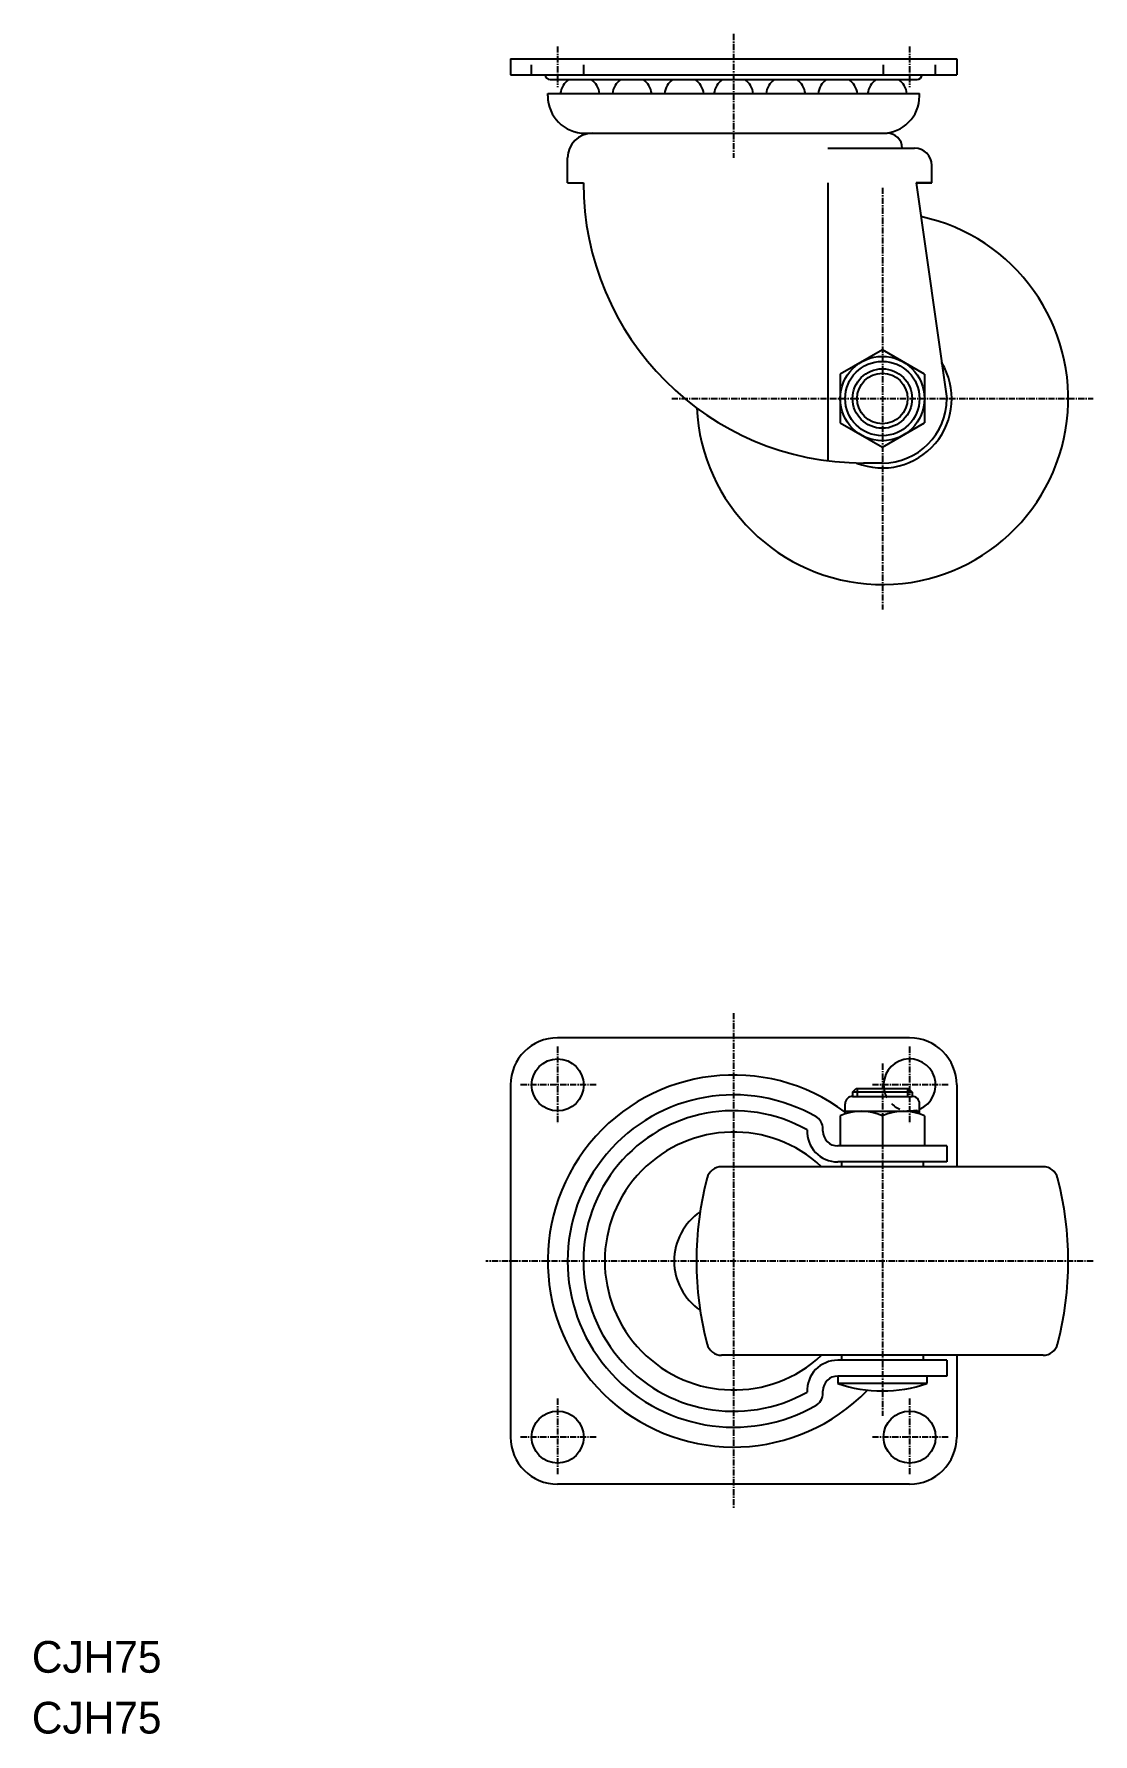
# Model space of a CAD drawing. Extents: x 0 to 214, y 0 to 343.
import ezdxf

# ---------------------------------------------------------------- set-up
doc = ezdxf.new("R2010")
doc.units = 0
doc.linetypes.add('CENTER', pattern=[2, 1.25, -0.25, 0.25, -0.25])
doc.linetypes.add('DASHED', pattern=[3.5, 2, -1.5])
doc.layers.get('0').update_dxf_attribs({"linetype": 'CONTINUOUS'})
doc.layers.add('CENTER', color=1, linetype='CENTER')

msp = doc.modelspace()

# ---------------------------------------------------------------- linework, layer by layer
at = {"color": 7, "linetype": 'CONTINUOUS'}
for p, q in [((96.58, 337.66), (186.58, 337.66)), ((96.58, 337.66), (96.58, 334.46)), ((119.08, 337.66), (119.08, 337.66)), ((141.58, 337.66), (141.58, 337.66)), ((186.58, 337.66), (186.58, 334.46)), ((96.58, 334.46), (186.58, 334.46)), ((103.58, 334.46), (103.58, 334.46)), ((104.58, 333.46), (178.58, 333.46)), ((179.58, 334.46), (179.58, 334.46)), ((104.08, 330.66), (179.08, 330.66)), ((104.08, 330.16), (104.08, 330.66)), ((179.08, 330.16), (179.08, 330.66)), ((111.58, 322.66), (172.58, 322.66)), ((160.58, 319.66), (178.08, 319.66)), ((108.08, 312.66), (108.08, 317.66)), ((181.58, 312.66), (181.58, 316.16)), ((108.08, 312.66), (111.28, 312.66)), ((160.58, 312.66), (160.58, 256.62)), ((178.38, 312.66), (184.58, 269.16)), ((178.38, 312.66), (181.58, 312.66)), ((181.58, 312.66), (178.38, 312.66)), ((171.58, 278.97), (163.08, 274.07)), ((180.08, 274.07), (171.58, 278.97)), ((163.08, 274.07), (163.08, 264.25)), ((180.08, 274.07), (180.08, 264.25)), ((163.08, 264.25), (171.58, 259.34)), ((171.58, 259.34), (180.08, 264.25)), ((171.58, 256.16), (167.78, 256.16))]:
    msp.add_line(p, q, dxfattribs=at)
at = {"color": 3, "linetype": 'DASHED'}
for p, q in [((100.83, 334.46), (100.83, 337.66)), ((111.33, 334.46), (111.33, 337.66)), ((171.83, 334.46), (171.83, 337.66)), ((182.33, 334.46), (182.33, 337.66))]:
    msp.add_line(p, q, dxfattribs=at)
for p, q in [((177.08, 140.27), (106.08, 140.27)), ((96.58, 130.77), (96.58, 59.77)), ((186.58, 130.77), (186.58, 114.27)), ((164.08, 124.93), (164.08, 126.97)), ((165.58, 129.32), (166.33, 130.07)), ((177.58, 129.32), (165.58, 129.32)), ((165.58, 129.32), (165.58, 128.47)), ((165.58, 128.47), (177.58, 128.47)), ((166.33, 130.07), (176.83, 130.07)), ((176.83, 130.07), (177.58, 129.32)), ((177.58, 129.32), (177.58, 128.47)), ((179.08, 124.93), (179.08, 126.97)), ((163.08, 124.52), (163.08, 118.47)), ((164.08, 125.47), (179.08, 125.47)), ((171.58, 124.52), (171.58, 118.47)), ((180.08, 124.52), (180.08, 118.47)), ((184.58, 118.47), (162.58, 118.47)), ((184.58, 118.47), (184.58, 115.27)), ((204.02, 114.27), (139.14, 114.27)), ((184.58, 115.27), (162.58, 115.27)), ((163.33, 115.27), (163.33, 114.27)), ((179.83, 115.27), (179.83, 114.27)), ((204.02, 76.27), (139.14, 76.27)), ((163.33, 76.27), (163.33, 75.27)), ((179.83, 76.27), (179.83, 75.27)), ((186.58, 76.27), (186.58, 59.77)), ((184.58, 75.27), (162.58, 75.27)), ((184.58, 72.07), (162.58, 72.07)), ((162.58, 72.07), (162.58, 70.57)), ((180.58, 72.07), (180.58, 70.57)), ((184.58, 75.27), (184.58, 72.07)), ((180.58, 70.57), (162.58, 70.57)), ((177.08, 50.27), (106.08, 50.27))]:
    msp.add_line(p, q)
at = {"color": 3}
for p, q in [((166.48, 130.07), (166.48, 128.47)), ((176.68, 130.07), (176.68, 128.47))]:
    msp.add_line(p, q, dxfattribs=at)
at = {"color": 7, "linetype": 'CONTINUOUS'}
for radius in [8.5, 7.5, 6]:
    msp.add_circle((171.58, 269.16), radius, dxfattribs=at)
at = {"color": 3, "linetype": 'CONTINUOUS'}
msp.add_circle((171.58, 269.16), 5.1, dxfattribs=at)
for centre in [(106.08, 130.77), (106.08, 59.77), (177.08, 59.77)]:
    msp.add_circle(centre, 5.25)
at = {"color": 7, "linetype": 'CONTINUOUS'}
for centre, radius, start, end in [((104.58, 334.46), 1, 180, 270), ((110.58, 330.16), 4, 124.4115, 172.8192), ((110.58, 330.16), 4, 7.1808, 55.5885), ((121.08, 330.16), 4, 124.4115, 172.8192), ((121.08, 330.16), 4, 7.1808, 55.5885), ((131.58, 330.16), 4, 124.4115, 172.8192), ((131.58, 330.16), 4, 7.1808, 55.5885), ((141.58, 330.16), 4, 124.4115, 172.8192), ((141.58, 330.16), 4, 7.1808, 55.5885), ((152.08, 330.16), 4, 124.4115, 172.8192), ((152.08, 330.16), 4, 7.1808, 55.5885), ((162.58, 330.16), 4, 124.4115, 172.8192), ((162.58, 330.16), 4, 7.1808, 55.5885), ((172.58, 330.16), 4, 124.4115, 172.8192), ((172.58, 330.16), 4, 7.1808, 55.5885), ((178.58, 334.46), 1, 270, 0), ((111.58, 330.16), 7.5, 180, 270), ((171.58, 330.16), 7.5, 270, 0), ((113.08, 317.66), 5, 90, 180), ((172.58, 319.66), 3, 0, 90), ((178.08, 316.16), 3.5, 0, 90), ((167.78, 312.66), 56.5, 180, 270), ((171.58, 269.16), 37.5, 182.8805, 78.0398), ((171.58, 269.16), 14, 248.2132, 31.2905), ((171.58, 269.16), 13, 270, 0)]:
    msp.add_arc(centre, radius, start, end, dxfattribs=at)
for centre, radius, start, end in [((106.08, 130.77), 9.5, 90, 180), ((177.08, 130.77), 9.5, 0, 90), ((177.08, 130.77), 5.25, 292.3927, 187.6623), ((141.58, 95.27), 37.5, 53.1301, 316.0289), ((141.58, 95.27), 33.5, 59.9103, 300.0897), ((165.58, 126.97), 1.5, 90, 180), ((177.58, 126.97), 1.5, 0, 90), ((141.58, 95.27), 30.3, 60.7515, 299.2485), ((156.6, 121.83), 3, 353, 53.7707), ((167.33, 115.47), 10, 64.8493, 115.1507), ((175.83, 115.47), 10, 64.8493, 115.1507), ((141.58, 95.27), 26, 46.9509, 313.0491), ((162.58, 121.47), 6.2, 177.8091, 270), ((162.58, 121.47), 3, 180, 270), ((139.14, 111.27), 3, 90, 165.2995), ((204.02, 111.27), 3, 14.7005, 90), ((200.13, 95.27), 66.05, 165.2995, 194.7005), ((143.03, 95.27), 66.05, 345.2995, 14.7005), ((141.58, 95.27), 12, 124.2326, 235.7674), ((139.14, 79.27), 3, 194.7005, 270), ((204.02, 79.27), 3, 270, 345.2995), ((162.58, 69.07), 6.2, 90, 182.1909), ((162.58, 69.07), 3, 90, 180), ((156.6, 68.7), 3, 306.2293, 7), ((171.58, 96.82), 27.75, 251.0754, 288.9246), ((106.08, 59.77), 9.5, 180, 270), ((177.08, 59.77), 9.5, 270, 0)]:
    msp.add_arc(centre, radius, start, end)
at = {"color": 3, "linetype": 'DASHED'}
msp.add_arc((177.08, 130.77), 5.25, 187.6623, 292.3927, dxfattribs=at)
at = {"layer": 'CENTER', "color": 1, "linetype": 'CENTER'}
for p, q in [((106.08, 340.16), (106.08, 331.96)), ((141.58, 342.66), (141.58, 317.66)), ((177.08, 340.16), (177.08, 331.96)), ((171.58, 311.66), (171.58, 226.66)), ((129.08, 269.16), (214.08, 269.16)), ((141.58, 145.27), (141.58, 45.27)), ((106.08, 138.52), (106.08, 123.02)), ((177.08, 138.52), (177.08, 123.02)), ((171.58, 135.07), (171.58, 64.07)), ((113.83, 130.77), (98.33, 130.77)), ((184.83, 130.77), (169.33, 130.77)), ((214.08, 95.27), (91.58, 95.27)), ((106.08, 67.52), (106.08, 52.02)), ((177.08, 67.52), (177.08, 52.02)), ((113.83, 59.77), (98.33, 59.77)), ((184.83, 59.77), (169.33, 59.77))]:
    msp.add_line(p, q, dxfattribs=at)

# ---------------------------------------------------------------- texts
for p in [(0, 12.26), (0, 0)]:
    msp.add_text('CJH75', height=6.4).set_placement(p)

doc.saveas('drawing.dxf')
